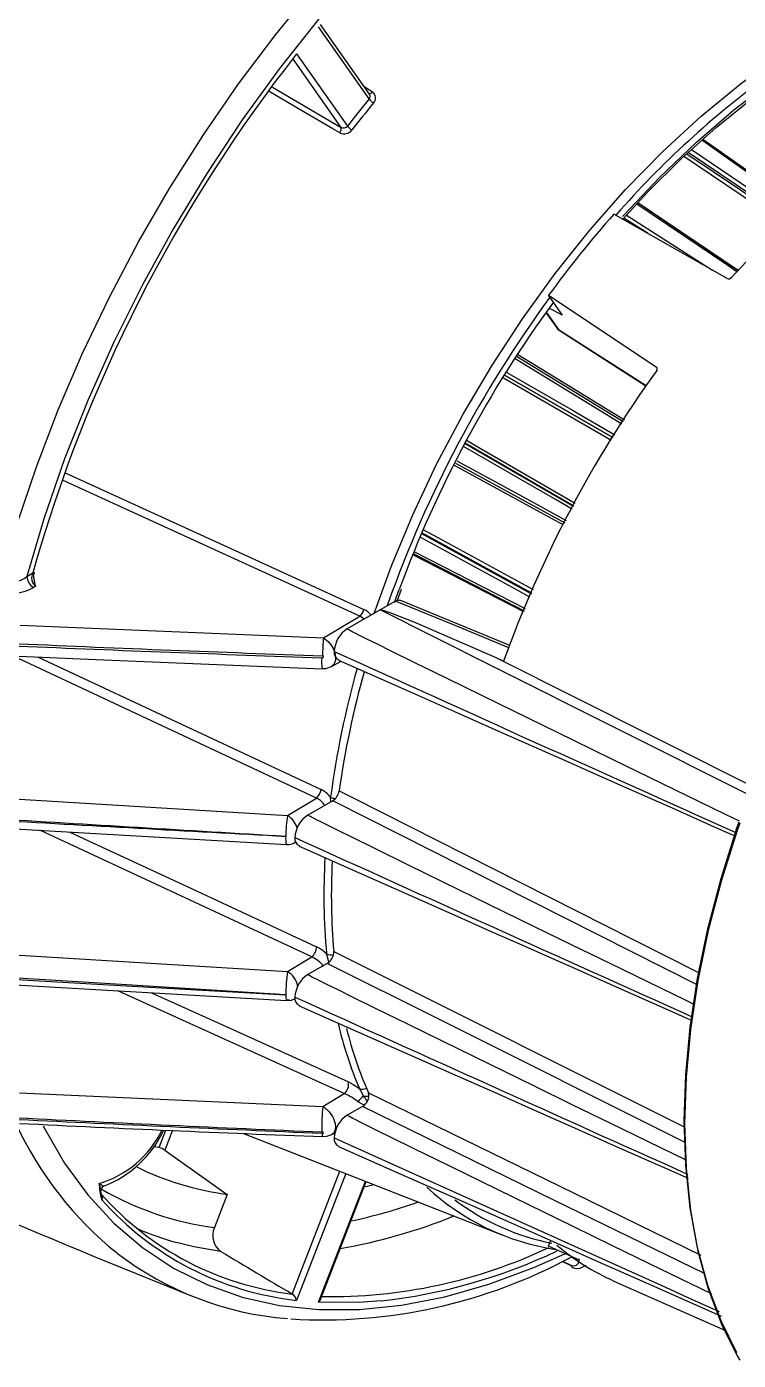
# Model space of a CAD drawing. Extents: x 6 to 134, y 1 to 99.
# Drawn here: x 98.101 to 100.434, y 8.851 to 13.22 of the extents above; entities that cross this region are included whole.
import ezdxf

# ---------------------------------------------------------------- set-up
doc = ezdxf.new("R2010")
doc.units = 0
doc.header["$MEASUREMENT"] = 0
doc.layers.add('OBJECT', color=7, linetype='CONTINUOUS')

msp = doc.modelspace()

# ---------------------------------------------------------------- linework, layer by layer
at = {"layer": 'OBJECT'}
for p, q in [((99.2238, 12.9832), (99.0574, 13.22)), ((99.2249, 12.9988), (99.0641, 13.2275)), ((99.1318, 12.8901), (98.9736, 13.1153)), ((98.9859, 13.131), (99.1523, 12.8942)), ((98.9066, 13.0223), (99.1318, 12.8901)), ((99.2065, 13.0249), (99.2348, 13.0061)), ((100.6399, 12.6236), (100.3178, 12.8509)), ((100.2655, 12.8039), (100.594, 12.5826)), ((100.598, 12.5862), (100.2695, 12.8076)), ((100.5834, 12.5732), (100.255, 12.7945)), ((100.4334, 12.4215), (100.105, 12.6433)), ((100.3973, 12.3949), (100.0257, 12.6059)), ((100.1384, 12.5419), (100.0589, 12.5929)), ((99.8119, 12.3399), (100.1651, 12.1061)), ((99.8575, 12.275), (99.8119, 12.3399)), ((99.8031, 12.2836), (99.8385, 12.2332)), ((99.804, 12.2849), (99.844, 12.228)), ((99.844, 12.228), (100.1314, 12.0443)), ((99.8469, 12.2252), (100.131, 12.0436)), ((100.0567, 11.9258), (99.7069, 12.1395)), ((100.1681, 12.1019), (100.1651, 12.1061)), ((99.6696, 12.0772), (100.0226, 11.8736)), ((100.023, 11.8742), (99.6699, 12.0777)), ((99.538, 11.8547), (99.894, 11.6489)), ((99.8943, 11.6495), (99.5383, 11.8553)), ((99.5067, 11.7898), (99.8651, 11.5945)), ((99.1931, 11.2888), (98.2187, 11.7341)), ((99.3955, 11.5592), (99.7557, 11.3624)), ((99.7566, 11.3645), (99.3965, 11.5613)), ((99.3701, 11.4929), (99.7322, 11.3065)), ((99.7306, 11.3026), (99.3686, 11.4889)), ((98.1016, 11.419), (98.1209, 11.4306)), ((98.1293, 11.3865), (98.1229, 11.3827)), ((99.3069, 11.3335), (99.3222, 11.3758)), ((99.3167, 11.3408), (99.33, 11.3775)), ((99.3102, 11.3383), (99.2601, 11.3094)), ((99.2863, 11.3325), (99.2827, 11.3225)), ((99.6845, 11.1927), (99.3246, 11.3407)), ((99.0738, 11.2176), (99.1931, 11.2888)), ((99.2601, 11.3094), (99.1518, 11.2469)), ((98.0796, 11.2598), (99.0738, 11.2176)), ((99.051, 10.6928), (98.0576, 11.1572)), ((99.1003, 11.1238), (99.1321, 11.1412)), ((99.6367, 11.1543), (99.6646, 11.1418)), ((97.987, 10.695), (98.9558, 10.6359)), ((98.9558, 10.6359), (99.051, 10.6928)), ((99.1041, 10.684), (99.0228, 10.637)), ((99.0986, 10.6808), (99.0971, 10.6957)), ((100.3011, 10.0799), (99.1041, 10.684)), ((97.9837, 10.5964), (98.9528, 10.5411)), ((99.0357, 10.1725), (98.1436, 10.5873)), ((100.4294, 10.5948), (100.4368, 10.6154)), ((100.4385, 10.6105), (100.4311, 10.5902)), ((98.9813, 10.5472), (98.9832, 10.5483)), ((97.9865, 10.1836), (98.9557, 10.1247)), ((98.9557, 10.1247), (99.0357, 10.1725)), ((99.0865, 10.1513), (99.0228, 10.1145)), ((97.9841, 10.0853), (98.9529, 10.0299)), ((99.1418, 9.7246), (98.3996, 10.0616)), ((98.9623, 10.0305), (98.9528, 10.0306)), ((98.0779, 9.7269), (99.0718, 9.6828)), ((99.0718, 9.6828), (99.1418, 9.7246)), ((99.2016, 9.6824), (99.1518, 9.6536)), ((98.5352, 9.5477), (98.5576, 9.6054)), ((98.5794, 9.6044), (98.554, 9.5392)), ((98.8122, 9.5941), (99.6617, 9.2609)), ((99.1017, 9.5909), (99.1118, 9.5965)), ((98.5352, 9.5477), (98.5164, 9.5507)), ((98.554, 9.5392), (98.7584, 9.3944)), ((98.9718, 9.0681), (99.1278, 9.4703)), ((99.147, 9.4628), (98.9859, 9.0474)), ((99.0574, 9.041), (99.2112, 9.4376)), ((98.7584, 9.3944), (98.7164, 9.2861)), ((99.0639, 9.0498), (99.2139, 9.4365)), ((99.2404, 9.4262), (99.2069, 9.4183)), ((99.8119, 9.2248), (99.8191, 9.2434)), ((99.9135, 9.179), (99.8119, 9.2248)), ((99.8574, 9.1757), (99.8852, 9.163)), ((99.9172, 9.1536), (99.9348, 9.1629)), ((100.026, 9.1107), (100.3916, 8.9489)), ((98.9717, 9.0682), (98.9718, 9.0681)), ((100.4311, 8.8634), (100.4385, 8.8509))]:
    msp.add_line(p, q, dxfattribs=at)
at = {"layer": 'OBJECT', "flags": 128}
for points in [[(98.0165, 11.4045), (98.0702, 11.5909), (98.1329, 11.778), (98.2044, 11.9648), (98.2843, 12.1505), (98.3723, 12.3343), (98.4679, 12.5152), (98.5707, 12.6925), (98.6802, 12.8653), (98.7959, 13.0328), (98.9173, 13.1942), (99.0438, 13.3489), (99.1748, 13.496), (99.3098, 13.6349), (99.448, 13.7649), (99.5889, 13.8855), (99.7317, 13.996), (99.8759, 14.0961)], [(99.9114, 14.0244), (99.7631, 13.9208), (99.6162, 13.8058), (99.4716, 13.6801), (99.33, 13.5443), (99.1921, 13.3991), (99.0586, 13.2452), (98.9302, 13.0834), (98.8075, 12.9145), (98.6913, 12.7395), (98.582, 12.5591), (98.4803, 12.3744), (98.3866, 12.1863), (98.3015, 11.9957), (98.2254, 11.8037), (98.1586, 11.6111), (98.1016, 11.419)], [(100.0546, 12.5983), (100.0597, 12.604), (100.1764, 12.7274), (100.2965, 12.842), (100.4193, 12.9471), (100.5441, 13.0421), (100.67, 13.1263), (100.7964, 13.1993), (100.9223, 13.2605), (101.0471, 13.3096), (101.17, 13.3463), (101.2901, 13.3703), (101.4067, 13.3816), (101.425, 13.3822)], [(100.0562, 12.59), (100.1367, 12.6779), (100.2475, 12.7877), (100.3608, 12.8895), (100.4761, 12.9825), (100.5926, 13.0663), (100.7097, 13.1404), (100.8268, 13.2044), (100.943, 13.2581), (101.0579, 13.301), (101.1708, 13.333), (101.281, 13.354), (101.3879, 13.3639), (101.424, 13.3635)], [(101.7627, 13.1781), (101.6457, 13.167), (101.5251, 13.143), (101.4019, 13.1063), (101.2766, 13.0571), (101.1502, 12.9957), (101.0233, 12.9225), (100.8969, 12.8379), (100.7717, 12.7425), (100.6484, 12.6369), (100.5279, 12.5217), (100.4108, 12.3977)], [(99.24, 11.2978), (99.2965, 11.4534), (99.3665, 11.6212), (99.445, 11.7872), (99.5316, 11.9503), (99.6257, 12.1093), (99.7267, 12.2634), (99.8339, 12.4116), (99.9468, 12.5528), (100.0646, 12.6863), (100.1865, 12.8111), (100.3117, 12.9265), (100.4395, 13.0317), (100.5691, 13.1262)], [(99.1272, 12.8722), (99.1044, 12.8856), (99.0132, 12.9392), (98.8961, 13.0079)], [(100.6364, 12.6205), (100.6214, 12.631), (100.3144, 12.8478)], [(100.2801, 12.8171), (100.508, 12.6635), (100.6086, 12.5957)], [(100.4293, 12.4171), (100.3993, 12.4373), (100.101, 12.6389)], [(100.1051, 12.6434), (100.1571, 12.6083), (100.4335, 12.4216)], [(100.0679, 12.6028), (100.2857, 12.463), (100.3494, 12.4221)], [(99.8575, 12.275), (99.8172, 12.2952), (99.8165, 12.2955)], [(99.8385, 12.2332), (99.8404, 12.2309), (99.844, 12.228)], [(99.8469, 12.2252), (99.8463, 12.2256), (99.844, 12.228)], [(99.711, 12.1463), (99.7531, 12.1206), (100.0611, 11.9325)], [(100.0517, 11.9182), (100.0011, 11.9491), (99.7022, 12.1316)], [(100.0168, 11.8647), (100.0012, 11.8737), (99.6641, 12.0681)], [(99.6754, 12.0869), (99.89, 11.9633), (100.0289, 11.8832)], [(99.889, 11.6394), (99.8372, 11.6694), (99.5334, 11.8451)], [(99.543, 11.8649), (99.5859, 11.8401), (99.8993, 11.6589)], [(99.5107, 11.798), (99.7287, 11.6792), (99.8694, 11.6026)], [(98.2267, 11.7588), (98.7964, 11.498), (99.2066, 11.3105)], [(99.8613, 11.5875), (99.8457, 11.596), (99.5032, 11.7826)], [(99.751, 11.3512), (99.7035, 11.3772), (99.3907, 11.5481)], [(99.4017, 11.5721), (99.4489, 11.5463), (99.7612, 11.3756)], [(99.3728, 11.5), (99.5986, 11.3838), (99.7352, 11.3135)], [(99.3102, 11.3383), (99.3174, 11.3411), (99.3237, 11.3407), (99.3243, 11.3402)], [(99.6814, 11.1854), (99.5188, 11.2524), (99.3102, 11.3383)], [(99.2072, 11.2789), (99.1958, 11.2876), (99.1931, 11.2888)], [(99.2601, 11.3094), (99.2604, 11.3095), (99.261, 11.3096), (99.2627, 11.3095), (99.269, 11.3082), (99.2919, 11.3007), (99.3783, 11.2666), (99.6367, 11.1543)], [(100.4733, 10.7017), (99.6251, 11.1264), (99.2601, 11.3094)], [(100.4376, 10.617), (100.3915, 10.6394), (100.143, 10.7602), (100.0188, 10.8207), (99.8946, 10.8812), (99.6465, 11.0023), (99.4812, 11.0832), (99.3711, 11.1373), (99.2977, 11.1734), (99.2489, 11.1976), (99.2163, 11.2138), (99.1946, 11.2246), (99.1802, 11.2319), (99.1706, 11.2368), (99.1642, 11.24), (99.16, 11.2422), (99.1572, 11.2437), (99.1553, 11.2447), (99.1541, 11.2454), (99.1533, 11.2458), (99.1528, 11.2462), (99.1524, 11.2464), (99.1522, 11.2465), (99.152, 11.2466), (99.1519, 11.2467), (99.1519, 11.2467), (99.1518, 11.2468), (99.1518, 11.2468), (99.1518, 11.2468), (99.1518, 11.2468), (99.1518, 11.2469), (99.1518, 11.2469), (99.1518, 11.2469), (99.1518, 11.2469)], [(99.0737, 11.2176), (99.0896, 11.2054), (99.0994, 11.1934), (99.1064, 11.181), (99.1113, 11.1674), (99.1134, 11.1557), (99.1131, 11.145), (99.109, 11.1325), (99.1007, 11.1241), (99.1003, 11.1238)], [(98.0756, 11.1582), (98.3541, 11.1455), (99.0699, 11.1167)], [(98.1363, 11.1555), (98.6596, 10.9108), (99.0661, 10.7207)], [(99.0685, 11.1528), (99.0698, 11.1529), (99.072, 11.1537), (99.0729, 11.1545), (99.0736, 11.1555), (99.0738, 11.1562), (99.0738, 11.157), (99.0735, 11.1578), (99.0729, 11.1584), (99.072, 11.159), (99.0706, 11.1593)], [(99.1237, 11.1449), (99.3261, 11.0552), (99.5034, 10.9766), (99.6555, 10.9092), (99.7824, 10.8529), (99.8841, 10.8078), (99.9687, 10.7703), (100.0747, 10.7233), (100.2068, 10.6648), (100.365, 10.5946), (100.4221, 10.5693)], [(99.6367, 11.1543), (99.6828, 11.1312), (99.8669, 11.0389), (100.4905, 10.7263)], [(99.0699, 11.1171), (99.0812, 11.1173), (99.1003, 11.1239)], [(99.1251, 10.7163), (99.171, 10.6931), (99.3545, 10.6005), (100.0887, 10.23), (100.3082, 10.1193)], [(100.2897, 10.0164), (100.2625, 10.0296), (100.0139, 10.1504), (99.8897, 10.2109), (99.7656, 10.2714), (99.5175, 10.3925), (99.3522, 10.4734), (99.2421, 10.5275), (99.1687, 10.5636), (99.1198, 10.5878), (99.0873, 10.604), (99.0656, 10.6148), (99.0512, 10.6221), (99.0416, 10.6269), (99.0352, 10.6302), (99.031, 10.6324), (99.0282, 10.6339), (99.0263, 10.6349), (99.0251, 10.6356), (99.0243, 10.636), (99.0237, 10.6363), (99.0234, 10.6366), (99.0232, 10.6367), (99.023, 10.6368), (99.0229, 10.6369), (99.0228, 10.6369), (99.0228, 10.637), (99.0228, 10.637), (99.0228, 10.637), (99.0228, 10.637), (99.0228, 10.637), (99.0228, 10.637), (99.0228, 10.637), (99.0228, 10.637)], [(98.2422, 10.5817), (98.6432, 10.3953), (99.051, 10.2058)], [(100.4294, 8.8752), (100.3773, 8.9807), (100.3343, 9.0956), (100.3006, 9.2193), (100.2763, 9.351), (100.2617, 9.4899), (100.2568, 9.6354), (100.2617, 9.7864), (100.2763, 9.9422), (100.3006, 10.1019), (100.3343, 10.2645), (100.3773, 10.4291), (100.4294, 10.5948)], [(100.4311, 10.5902), (100.3788, 10.4238), (100.3355, 10.2585), (100.3016, 10.0952), (100.2773, 9.9349), (100.2626, 9.7784), (100.2578, 9.6267), (100.2626, 9.4807), (100.2773, 9.3412), (100.3016, 9.2089), (100.3355, 9.0847), (100.3788, 8.9694), (100.4311, 8.8634)], [(100.4294, 10.5948), (100.4283, 10.5947), (100.4275, 10.5944), (100.4271, 10.594), (100.4271, 10.5934), (100.4275, 10.5927), (100.4284, 10.5919), (100.4296, 10.591), (100.4311, 10.5902)], [(98.9947, 10.5351), (99.1889, 10.449), (99.3589, 10.3737), (99.5047, 10.309), (99.6263, 10.2551), (99.7238, 10.2119), (99.8049, 10.1759), (99.9064, 10.1309), (100.033, 10.0748), (100.1847, 10.0075), (100.27, 9.9697), (100.2805, 9.9653)], [(99.092, 10.1539), (99.0895, 10.165), (99.0843, 10.1821)], [(99.1077, 10.1903), (99.1537, 10.1673), (99.3379, 10.0752), (100.0746, 9.7066), (100.2582, 9.6148)], [(100.2618, 9.563), (99.4518, 9.9684), (99.0865, 10.1513)], [(98.9505, 10.0483), (98.846, 10.0548), (98.4281, 10.0805), (97.9812, 10.108)], [(97.9816, 10.1037), (98.0861, 10.0976), (98.5039, 10.0735), (98.9505, 10.0478)], [(100.2657, 9.5054), (100.2625, 9.507), (100.0139, 9.6278), (99.8897, 9.6883), (99.7656, 9.7488), (99.5175, 9.8699), (99.3522, 9.9508), (99.2421, 10.0049), (99.1687, 10.041), (99.1198, 10.0652), (99.0873, 10.0814), (99.0656, 10.0922), (99.0512, 10.0995), (99.0416, 10.1044), (99.0352, 10.1076), (99.031, 10.1098), (99.0282, 10.1113), (99.0263, 10.1123), (99.0251, 10.113), (99.0243, 10.1134), (99.0237, 10.1138), (99.0234, 10.114), (99.0232, 10.1141), (99.023, 10.1142), (99.0229, 10.1143), (99.0228, 10.1143), (99.0228, 10.1144), (99.0228, 10.1144), (99.0228, 10.1144), (99.0228, 10.1144), (99.0228, 10.1144), (99.0228, 10.1145), (99.0228, 10.1145), (99.0228, 10.1145)], [(98.5105, 10.0552), (98.7425, 9.9499), (99.156, 9.7627)], [(98.9505, 10.0478), (98.9506, 10.0478), (98.9507, 10.0478), (98.9508, 10.0478), (98.9509, 10.0479), (98.9509, 10.0479), (98.9509, 10.048), (98.9509, 10.0481), (98.9509, 10.0481), (98.9508, 10.0482), (98.9506, 10.0483), (98.9505, 10.0483)], [(98.953, 10.0298), (98.9695, 10.0313), (98.9811, 10.0364)], [(98.9947, 10.0125), (99.189, 9.9264), (99.3591, 9.851), (99.5051, 9.7862), (99.6268, 9.7323), (99.7243, 9.689), (99.8055, 9.6531), (99.9071, 9.608), (100.0338, 9.5518), (100.1857, 9.4845), (100.2697, 9.4472)], [(99.156, 9.7627), (99.1714, 9.7546), (99.1917, 9.7409)], [(99.2052, 9.7162), (99.2004, 9.7263), (99.1917, 9.7409)], [(99.2213, 9.7274), (99.8468, 9.4222), (100.3115, 9.1959)], [(99.0718, 9.6828), (99.0778, 9.6791), (99.093, 9.6651), (99.1037, 9.6497), (99.1071, 9.6429), (99.1124, 9.6265), (99.1135, 9.6135), (99.1117, 9.6036), (99.1074, 9.5956), (99.1017, 9.591)], [(99.2073, 9.6868), (99.1932, 9.6939), (99.1871, 9.698)], [(100.3256, 9.1339), (99.8289, 9.3759), (99.2016, 9.6824)], [(98.1555, 9.6183), (98.1586, 9.6122), (98.2254, 9.4967), (98.3015, 9.3926), (98.3866, 9.3002), (98.4803, 9.2202), (98.582, 9.153), (98.6913, 9.0988), (98.8075, 9.058), (98.9302, 9.0307), (99.0586, 9.0172), (99.1921, 9.0174), (99.33, 9.0314), (99.4716, 9.0591), (99.6162, 9.1004), (99.7631, 9.155), (99.8649, 9.2001)], [(100.3461, 9.0682), (100.143, 9.167), (100.0188, 9.2274), (99.8946, 9.2879), (99.6465, 9.409), (99.4812, 9.4899), (99.3711, 9.544), (99.2977, 9.5802), (99.2489, 9.6043), (99.2163, 9.6205), (99.1946, 9.6314), (99.1802, 9.6386), (99.1706, 9.6435), (99.1642, 9.6468), (99.16, 9.649), (99.1572, 9.6504), (99.1553, 9.6514), (99.1541, 9.6521), (99.1533, 9.6526), (99.1528, 9.6529), (99.1524, 9.6531), (99.1522, 9.6533), (99.152, 9.6534), (99.1519, 9.6534), (99.1519, 9.6535), (99.1518, 9.6535), (99.1518, 9.6535), (99.1518, 9.6536), (99.1518, 9.6536), (99.1518, 9.6536), (99.1518, 9.6536), (99.1518, 9.6536), (99.1518, 9.6536)], [(99.0704, 9.5949), (99.0709, 9.5949), (99.0722, 9.595), (99.0731, 9.5953), (99.0736, 9.5957), (99.0738, 9.5962), (99.0738, 9.5967), (99.0734, 9.5973), (99.0726, 9.598), (99.0708, 9.5988), (99.0685, 9.5992)], [(99.0719, 9.5842), (99.0718, 9.584), (99.071, 9.5871), (99.0704, 9.5949)], [(99.0719, 9.5844), (99.0845, 9.5849), (99.1016, 9.5912)], [(99.1094, 9.5801), (100.0857, 9.1397), (100.1834, 9.0957), (100.281, 9.0517), (100.3707, 9.0112)], [(99.1237, 9.5517), (99.3278, 9.4612), (99.5066, 9.3819), (99.6599, 9.314), (99.7878, 9.2572), (99.8903, 9.2118), (99.9757, 9.174), (100.0825, 9.1266), (100.2157, 9.0676), (100.3752, 8.9968), (100.3774, 8.9959)], [(98.3472, 9.3936), (98.3473, 9.3936), (98.3465, 9.3954), (98.3454, 9.3998), (98.3443, 9.4082), (98.3442, 9.4105)], [(98.7378, 9.2072), (98.6489, 9.2229), (98.5926, 9.2368)], [(99.8852, 9.163), (99.8954, 9.1605), (99.9039, 9.1626), (99.9099, 9.169), (99.9125, 9.1791), (99.9126, 9.1829)], [(99.8859, 9.1609), (99.8754, 9.1656), (99.8551, 9.1746)], [(99.2627, 9.0454), (99.1899, 9.0402), (99.0574, 9.041)]]:
    msp.add_lwpolyline(points, dxfattribs=at)
at = {"layer": 'OBJECT'}
for centre, radius, start, end in [((102.847, 10.0969), 4.9106, 141.8394, 164.2413), ((102.364, 10.5577), 3.1012, 126.2135, 138.7216), ((102.277, 10.4556), 3.9637, 140.3804, 142.0304), ((99.2241, 13.0131), 0.0128, 268.897, 326.8449), ((99.2154, 12.9916), 0.0118, 314.892, 37.1545), ((99.2657, 13.0147), 0.0524, 216.8586, 238.2419), ((99.2208, 12.9866), 0.0239, 316.2944, 54.3646), ((102.2726, 10.458), 3.9393, 140.3804, 142.0305), ((99.1128, 12.8855), 0.0196, 317.424, 13.7191), ((99.1398, 12.9034), 0.0155, 239.0062, 323.6872), ((99.1995, 12.9347), 0.0622, 220.5994, 238.5839), ((99.1416, 12.9004), 0.0316, 242.9034, 323.7017), ((102.8243, 10.1373), 3.7317, 138.5846, 143.8263), ((100.4023, 12.405), 0.0112, 243.576, 319.6857), ((102.966, 10.0257), 3.9049, 143.7672, 160.4485), ((102.9492, 10.0356), 3.8668, 143.8327, 159.7215), ((99.863, 12.2505), 0.03, 215.1007, 237.4179), ((100.1597, 12.0992), 0.00874, 320.4927, 51.8077), ((103.3005, 9.833), 3.8643, 144.1964, 160.2026), ((98.0464, 11.4857), 0.0866, 249.7655, 309.5907), ((98.1484, 11.422), 0.0469, 183.6768, 237.016), ((98.1539, 11.414), 0.0369, 153.2947, 228.2475), ((98.1212, 11.4346), 0.00409, 266.197, 330.7726), ((98.1689, 11.4195), 0.0458, 163.4075, 201.7199), ((98.0542, 11.5022), 0.1379, 246.4954, 299.8869), ((98.2571, 11.4227), 0.1328, 188.7822, 195.8285), ((99.1643, 11.322), 0.0439, 310.9472, 344.7888), ((99.1835, 11.2576), 0.0577, 36.4964, 66.3552), ((99.2002, 11.1699), 0.0909, 122.184, 177.8162), ((102.8185, 121.7792), 110.69, 267.543261, 268.058522), ((102.285, 105.4368), 94.3323, 267.442441, 268.047301), ((99.8115, 11.148), 0.7409, 174.6062, 179.1273), ((99.1998, 11.1398), 0.1319, 174.3437, 190.1154), ((99.1342, 11.1688), 0.0252, 169.5443, 246.4522), ((204.2358, 242.7362), 254.3087, 245.582585, 245.908349), ((102.1408, 10.2862), 3.0711, 164.2897, 172.3375), ((102.172, 10.2774), 3.0784, 164.378, 171.8038), ((99.0218, 10.7267), 0.0447, 310.711, 352.2923), ((99.0277, 10.6413), 0.0882, 38.0893, 64.1981), ((99.0791, 10.7231), 0.0464, 302.5584, 351.5034), ((99.0288, 10.641), 0.0563, 29.5629, 66.8089), ((99.1168, 10.7391), 0.0477, 245.6383, 265.4644), ((142.9731, 809.2912), 799.936, 266.7757322, 266.8452625), ((145.3334, 790.3336), 781.1438, 266.5246869, 266.5958828), ((99.4685, 10.5621), 0.518, 171.8051, 179.3428), ((98.9157, 10.5712), 0.0761, 18.5604, 58.2035), ((99.0712, 10.5601), 0.0909, 122.1841, 177.8162), ((99.0033, 10.5587), 0.0535, 170.5982, 199.5036), ((98.9506, 10.5677), 0.000334, 248.0335, 100.0886), ((98.9584, 10.578), 0.0376, 261.096, 306.7798), ((99.0052, 10.559), 0.0252, 169.5424, 246.4541), ((239.4519, 320.4921), 340.2763, 245.618138, 245.858642), ((101.2188, 10.3782), 2.1435, 176.8089, 185.2466), ((101.2067, 10.3735), 2.107, 177.0036, 184.9864), ((111.3217, 40.7992), 34.1766, 242.90101, 248.22558), ((99.0075, 10.2056), 0.0436, 310.4604, 0.2788), ((98.999, 10.0978), 0.1199, 44.7069, 64.299), ((99.0976, 10.2156), 0.036, 248.2526, 285.0315), ((99.063, 10.1893), 0.0447, 301.7599, 1.3656), ((98.9977, 10.086), 0.0945, 36.0152, 66.2612), ((99.4714, 10.0508), 0.5209, 171.8493, 180.2719), ((98.9148, 10.0589), 0.0775, 13.4909, 58.0983), ((99.0712, 10.0375), 0.0909, 122.184, 177.8163), ((98.9881, 10.0434), 0.0378, 173.2755, 201.3463), ((99.0052, 10.0364), 0.0252, 169.5423, 246.4542), ((316.7337, 491.3158), 528.2442, 245.655574, 245.808876), ((100.4073, 10.2581), 1.321, 193.2987, 203.0485), ((100.4036, 10.248), 1.2918, 193.9009, 203.7652), ((99.1156, 9.756), 0.0409, 309.7886, 9.3719), ((99.0638, 9.5399), 0.2005, 52.0373, 67.0891), ((99.2531, 9.6507), 0.0812, 126.1796, 144.3974), ((99.2014, 9.7681), 0.0288, 250.3915, 297.5922), ((99.1818, 9.7179), 0.0406, 299.1298, 13.6348), ((99.211, 9.758), 0.0422, 262.0924, 286.3077), ((99.0786, 9.609), 0.1658, 33.2374, 40.2701), ((99.8286, 9.6107), 0.7602, 174.5569, 180.8671), ((99.1347, 10.1207), 1.1779, 204.7815, 231.299), ((104.2318, 131.4635), 121.9737, 267.10612, 267.573874), ((104.9444, 150.2299), 140.7576, 267.202913, 267.608297), ((101.8027, 83.9411), 74.4072, 267.130081, 267.896697), ((99.2002, 9.5766), 0.0909, 122.1839, 177.8163), ((98.2443, 9.7504), 0.3336, 286.4145, 334.2557), ((98.2253, 9.7565), 0.3586, 290.8954, 335.1465), ((99.1342, 9.5755), 0.0252, 169.5442, 246.4523), ((98.5247, 9.4989), 0.0499, 53.9174, 77.8272), ((98.8833, 10.3411), 0.9548, 243.6725, 262.4857), ((98.5353, 9.4336), 0.1967, 180.9386, 196.5919), ((98.6217, 9.8601), 0.5146, 236.6217, 238.5724), ((98.272, 9.4049), 0.0713, 2.4527, 20.9212), ((98.3573, 9.4084), 0.0127, 106.8222, 181.1833), ((99.0893, 10.057), 0.9958, 221.6348, 263.2141), ((98.3369, 9.3858), 0.013, 319.5813, 37.6334), ((98.844, 10.2707), 0.9928, 240.0483, 262.6161), ((99.955, 10.0016), 0.7965, 227.1492, 261.2991), ((99.0954, 10.0433), 1.0019, 221.6487, 263.722), ((98.7929, 11.0469), 1.7786, 282.0368, 289.4321), ((99.975, 10.0006), 0.7811, 232.9872, 258.7624), ((98.815, 11.0139), 1.824, 279.9071, 292.0986), ((98.8598, 10.2016), 1.0011, 246.6821, 254.5157), ((98.7752, 9.2597), 0.0644, 155.8096, 234.5441), ((99.0959, 10.7399), 1.6803, 269.0408, 295.2617), ((100.3336, 9.8054), 0.7598, 229.4008, 246.1234), ((99.0375, 10.0345), 1.0501, 232.501, 265.5497), ((99.0702, 10.7017), 1.7185, 266.5689, 298.4265), ((99.0617, 10.8508), 1.8166, 276.3539, 295.3844), ((99.8933, 9.163), 0.00811, 180.4921, 250.47), ((99.9055, 9.1832), 0.0314, 239.8887, 298.203), ((98.9504, 9.0385), 0.0365, 14.0732, 54.2516), ((99.0421, 9.0586), 0.0234, 310.8932, 338.0741)]:
    msp.add_arc(centre, radius, start, end, dxfattribs=at)
msp.add_ellipse((199.9398, -44.8973), major_axis=(146.8845, -83.2202), ratio=0.022714, start_param=3.965241, end_param=3.967435, dxfattribs=at)

doc.saveas('drawing.dxf')
